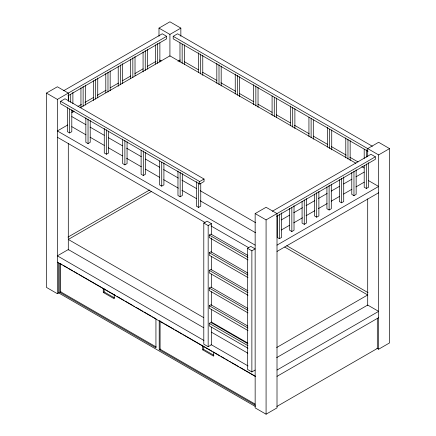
<?xml version="1.0" encoding="UTF-8"?>
<svg xmlns="http://www.w3.org/2000/svg" width="436" height="436" viewBox="0 0 436 436"><rect width="100%" height="100%" fill="white"/><g stroke="black" fill="none" stroke-linecap="round" stroke-linejoin="round"><path stroke-width="0.65" d="M59.1 292.709L57.372 293.706L46.445 287.395L46.445 93.086L57.372 86.78L68.299 93.086L68.299 101.239M158.993 36.259L158.993 28.111L169.92 21.8L180.847 28.111L180.847 36.259M63.591 90.759L162.274 33.785L166.645 36.308L166.645 38.831L67.962 95.806M46.445 93.086L57.372 99.397L166.645 36.308M158.993 28.111L169.92 34.417L180.847 28.111M60.653 101.288L65.024 98.765L204.037 179.022L204.037 181.545L199.666 184.068L60.653 103.812L60.653 101.288L199.666 181.545L204.037 179.022M368.033 151.319L173.201 38.831L173.201 36.308L177.572 33.785L372.404 146.273M77.935 106.455L81.456 104.417M84.982 102.384L93.794 97.299M97.315 95.261L106.128 90.176M110.237 87.8L118.461 83.053M122.576 80.676L130.8 75.929M134.909 73.559L143.133 68.806M147.248 66.436L156.055 61.351M71.826 112.504L74.175 111.147M80.05 107.752L169.92 55.868L355.929 163.255M67.727 124.963L57.372 130.942L255.153 245.125M177.975 61.313L180.275 59.983M67.427 107.79L67.427 131.699L69.613 132.958L71.798 131.699L71.798 109.785M85.848 117.764L85.848 142.332L88.034 143.597L90.219 142.332L90.219 120.418M104.269 128.397L104.269 152.971L106.455 154.23L108.64 152.971L108.64 131.056M122.696 139.035L122.696 163.604L124.881 164.868L127.067 163.604L127.067 141.689M141.117 150.338L141.117 174.242L143.302 175.506L145.488 174.242L145.488 152.328M67.945 237.13L149.597 189.992M151.712 191.295L68.299 239.451L203.683 317.615M159.543 160.971L159.543 184.88L161.729 186.139L163.909 184.88L163.909 162.966M177.964 170.945L177.964 195.513L180.15 196.778L182.335 195.513L182.335 173.599M196.385 181.583L196.385 206.152L198.571 207.411L200.756 206.152L200.756 183.572M59.776 263.295L59.776 292.316L60.953 291.635M211.444 327.109L211.444 344.805L208.168 346.696L203.797 344.173L203.797 223.047L207.073 221.156L211.444 223.679L211.444 234.563M203.797 223.047L208.168 225.57L211.444 223.679M103.267 288.659L103.267 292.442L104.139 291.94L114.494 297.913M248.008 259.927L209.258 237.555L209.258 235.031L210.899 234.088L247.888 255.442M255.153 213.58L266.08 207.274L277.007 213.58L277.007 407.889L266.08 414.2L255.153 407.889L255.153 213.58L266.08 219.891L375.347 156.807L375.347 159.331L276.664 216.305M272.293 211.258L370.976 154.284L375.347 156.807M248.008 277.59L209.258 255.218L209.258 252.695L210.899 251.752L247.888 273.105M173.201 36.308L378.628 154.911L389.555 148.605L389.555 342.914L378.628 349.22L376.9 348.222M281.351 219.908L289.575 215.161M293.684 212.784L302.497 207.7M306.023 205.661L314.836 200.576M318.356 198.538L327.169 193.453M331.278 191.077L339.502 186.33M343.617 183.959L351.841 179.212M355.95 176.836L364.174 172.089M248.008 295.259L209.258 272.887L209.258 270.364L210.899 269.415L247.888 290.768M247.501 248.28L250.782 246.389L255.153 248.912L251.872 250.804L247.501 248.28L247.501 369.406L251.872 371.93L255.153 370.039M281.351 230.001L289.575 225.254M293.684 222.878L302.497 217.793M306.023 215.755L314.836 210.67M318.356 208.637L327.169 203.547M331.278 201.176L339.502 196.423M343.617 194.053L351.841 189.306M355.95 186.93L364.174 182.183M277.225 215.515L277.225 237.429L279.411 238.694L281.596 237.429L281.596 212.861M289.651 208.343L289.651 230.257L291.837 231.516L294.022 230.257L294.022 205.683M302.077 201.165L302.077 223.079L304.263 224.344L306.448 223.079L306.448 198.511M314.503 193.993L314.503 215.907L316.689 217.172L318.874 215.907L318.874 191.339M326.924 186.821L326.924 208.735L329.109 209.994L331.295 208.735L331.295 184.161M339.35 179.648L339.35 201.563L341.535 202.822L343.721 201.563L343.721 176.989M351.776 172.471L351.776 194.385L353.961 195.65L356.147 194.385L356.147 169.817M364.202 165.299L364.202 187.213L366.387 188.477L368.573 187.213L368.573 162.644M277.007 245.125L378.628 186.455L368.273 180.477M248.008 312.923L209.258 290.55L209.258 288.027L210.899 287.079L247.888 308.437M277.007 251.436L378.628 192.767M248.008 330.586L209.258 308.214L209.258 305.69L210.899 304.742L247.888 326.101M163.342 323.092L159.211 320.705L159.211 349.727L160.394 349.045M248.008 348.25L209.258 325.877L209.258 323.354L210.899 322.411L247.888 343.764M202.702 345.437L202.702 349.852L203.574 349.345L213.929 355.324M276.653 347.53L367.701 294.965L284.703 247.049M276.653 357.624L367.701 305.058L378.628 311.369L277.007 370.039M277.007 376.35L378.628 317.675M276.871 406.456L377.314 348.462L377.314 318.264M389.555 148.605L378.628 142.294L367.701 148.605L367.701 156.758M184.379 61.694L198.505 69.847M202.626 72.229L216.752 80.382M220.872 82.764L235.593 91.255M239.713 93.636L253.839 101.795M257.959 104.171L272.086 112.33M276.206 114.706L290.332 122.865M294.453 125.241L309.168 133.738M313.288 136.114L327.414 144.272M331.534 146.654L346.255 155.145M349.786 157.189L358.027 161.947M361.815 166.656L364.169 168.013M159.571 59.983L161.293 60.98M71.831 116.576L85.957 124.734M90.078 127.11L104.204 135.269M108.324 137.645L122.456 145.804M126.576 148.18L141.291 156.677M145.411 159.058L159.538 167.211M163.658 169.593L178.373 178.09M181.905 180.128L196.62 188.625M200.151 190.663L255.485 222.605M286.801 245.735L368.033 292.632M71.831 126.669L85.957 134.828M90.078 137.204L104.204 145.362M108.324 147.739L122.456 155.897M126.576 158.273L141.291 166.77M145.411 169.152L159.538 177.305M163.658 179.686L178.373 188.183M181.905 190.221L196.62 198.718M200.151 200.756L255.485 232.699M57.372 137.247L205.116 222.551M211.002 225.946L248.678 247.697M209.258 235.031L248.008 257.404M209.258 252.695L248.008 275.067M209.258 270.364L248.008 292.736M209.258 288.027L248.008 310.399M209.258 305.69L248.008 328.063M211.335 322.03L247.833 343.099M209.258 323.354L248.008 345.726M203.683 327.709L68.299 249.545L57.372 255.85L203.939 340.472M211.335 332.123L247.833 353.193M211.002 344.549L248.089 365.962M60.37 263.638L62.135 264.657M63.318 265.339L67.444 267.726M68.626 268.407L72.758 270.789M73.935 271.47L78.066 273.857M79.243 274.538L115.818 295.652M117.001 296.333L124.08 300.42M125.257 301.102L132.337 305.189M133.52 305.87L134.697 306.552M135.879 307.233L142.959 311.32M144.136 312.002L151.216 316.089M152.393 316.77L155.935 318.814L155.935 347.835L59.776 292.316M164.525 323.768L173.959 329.218M175.141 329.899L182.221 333.987M183.398 334.668L211.716 351.018M212.893 351.699L219.973 355.787M221.156 356.468L225.287 358.85M226.464 359.531L228.235 360.556M229.412 361.237L230.595 361.918M231.772 362.599L238.852 366.687M240.034 367.368L255.371 376.219M57.372 262.161L255.153 376.35M103.267 292.442L114.194 298.753L114.194 294.338M202.702 349.852L213.629 356.158L213.629 352.375M156.219 346.985L60.653 291.815L60.653 263.469M255.065 404.058L160.088 349.22L160.088 320.874M159.211 349.727L255.371 405.24M255.283 406.456L58.686 292.948L58.686 262.745M378.628 154.911L378.628 349.22M367.701 198.881L367.701 305.543M366.387 149.771L366.387 157.08M366.387 163.903L366.387 188.477M364.202 149.177L364.202 158.47M353.961 171.076L353.961 195.65M350.152 140.528L350.152 160.453M347.966 139.139L347.966 159.058M345.781 137.874L345.781 157.799M341.535 178.253L341.535 202.822M331.731 129.895L331.731 149.815M329.545 129.165L329.545 148.42M329.109 185.425L329.109 209.994M327.36 127.236L327.36 147.161M316.689 192.598L316.689 217.172M313.304 119.922L313.304 139.182M311.119 118.527L311.119 137.787M308.933 117.268L308.933 136.523M304.263 199.775L304.263 224.344M294.883 108.624L294.883 128.544M292.698 107.229L292.698 127.149M291.837 207.612L291.837 231.516M290.512 105.964L290.512 125.89M279.411 214.12L279.411 238.694M276.457 97.986L276.457 117.246M274.271 97.255L274.271 116.516M272.091 95.991L272.091 115.251M266.08 219.891L266.08 414.2M258.036 87.347L258.036 107.272M255.85 85.952L255.85 105.877M253.665 84.693L253.665 104.613M251.872 250.804L251.872 371.93M239.615 76.714L239.615 96.634M237.429 75.319L237.429 95.239M235.244 74.055L235.244 93.98M221.188 66.076L221.188 86.001M219.003 64.681L219.003 84.606M216.817 63.422L216.817 83.341M211.444 237.969L211.444 252.259M211.444 256.341L211.444 269.949M211.444 274.031L211.444 287.646M211.444 291.728L211.444 305.336M211.444 309.418L211.444 323.027M208.168 225.57L208.168 346.696M203.574 346.195L203.574 349.345M202.767 55.437L202.767 75.363M200.582 54.048L200.582 73.967M199.666 181.545L199.666 184.068M198.571 182.842L198.571 207.411M198.396 52.783L198.396 72.708M184.346 44.804L184.346 64.724M182.161 44.074L182.161 63.329M180.15 172.204L180.15 196.778M179.975 42.81L179.975 62.07M169.92 34.417L169.92 56.157M161.729 162.236L161.729 186.139M159.87 42.81L159.87 62.07M157.685 43.409L157.685 63.329M155.499 44.804L155.499 64.059M147.444 49.323L147.444 69.242M145.259 50.581L145.259 70.507M143.302 150.932L143.302 175.506M143.073 51.977L143.073 71.902M135.018 56.495L135.018 75.755M132.833 57.759L132.833 77.679M130.647 59.149L130.647 78.409M124.881 140.299L124.881 164.868M122.592 63.667L122.592 83.592M120.407 64.931L120.407 84.851M118.221 66.327L118.221 86.246M110.166 70.845L110.166 90.764M107.981 72.104L107.981 92.029M106.455 129.661L106.455 154.23M105.795 73.499L105.795 92.759M104.139 288.785L104.139 291.94M97.74 78.017L97.74 97.936M95.555 79.276L95.555 99.201M93.369 80.671L93.369 100.596M88.034 119.023L88.034 143.597M85.314 85.189L85.314 105.114M83.129 86.453L83.129 106.373M80.943 87.849L80.943 107.768M72.888 92.361L72.888 103.654M72.888 110.292L72.888 112.286M70.703 94.29L70.703 102.258M69.613 109.055L69.613 132.958M68.517 95.021L68.517 100.999M68.299 143.362L68.299 250.03M57.372 99.397L57.372 293.706"/></g></svg>
